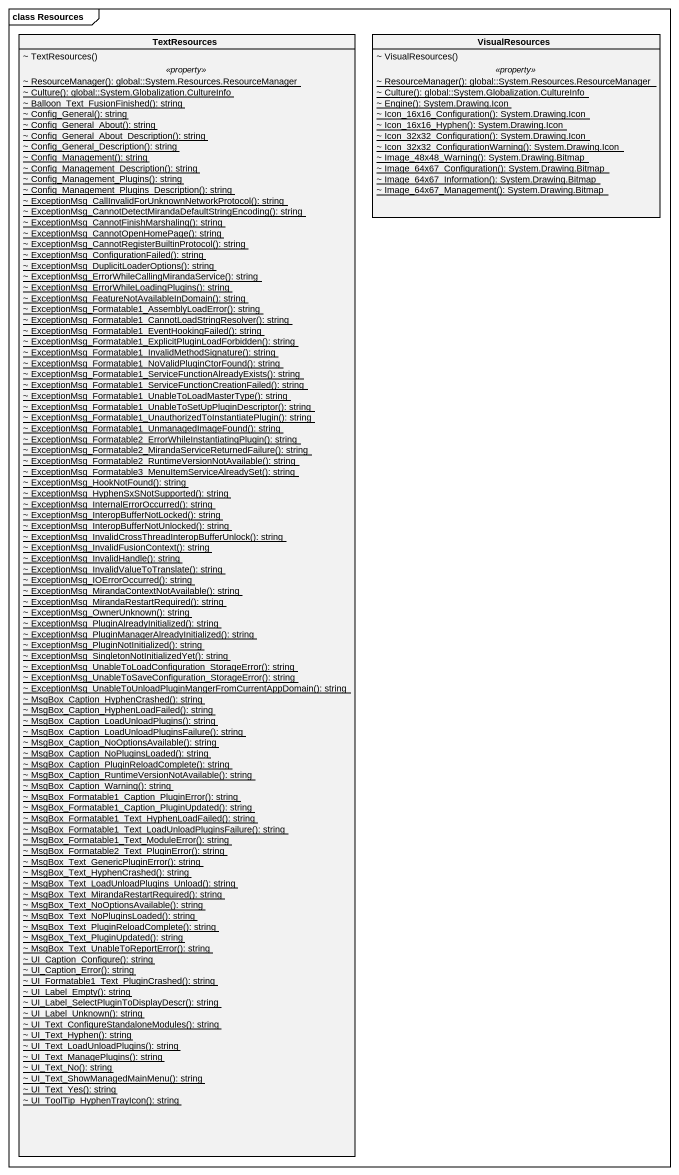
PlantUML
@startuml
mainframe class Resources
hide circle
hide empty members
skinparam classAttributeIconSize 0
class TextResources {
  ~ TextResources()
  .. <<property>> ..
  {static} ~ ResourceManager(): global::System.Resources.ResourceManager
  {static} ~ Culture(): global::System.Globalization.CultureInfo
  {static} ~ Balloon_Text_FusionFinished(): string
  {static} ~ Config_General(): string
  {static} ~ Config_General_About(): string
  {static} ~ Config_General_About_Description(): string
  {static} ~ Config_General_Description(): string
  {static} ~ Config_Management(): string
  {static} ~ Config_Management_Description(): string
  {static} ~ Config_Management_Plugins(): string
  {static} ~ Config_Management_Plugins_Description(): string
  {static} ~ ExceptionMsg_CallInvalidForUnknownNetworkProtocol(): string
  {static} ~ ExceptionMsg_CannotDetectMirandaDefaultStringEncoding(): string
  {static} ~ ExceptionMsg_CannotFinishMarshaling(): string
  {static} ~ ExceptionMsg_CannotOpenHomePage(): string
  {static} ~ ExceptionMsg_CannotRegisterBuiltinProtocol(): string
  {static} ~ ExceptionMsg_ConfigurationFailed(): string
  {static} ~ ExceptionMsg_DuplicitLoaderOptions(): string
  {static} ~ ExceptionMsg_ErrorWhileCallingMirandaService(): string
  {static} ~ ExceptionMsg_ErrorWhileLoadingPlugins(): string
  {static} ~ ExceptionMsg_FeatureNotAvailableInDomain(): string
  {static} ~ ExceptionMsg_Formatable1_AssemblyLoadError(): string
  {static} ~ ExceptionMsg_Formatable1_CannotLoadStringResolver(): string
  {static} ~ ExceptionMsg_Formatable1_EventHookingFailed(): string
  {static} ~ ExceptionMsg_Formatable1_ExplicitPluginLoadForbidden(): string
  {static} ~ ExceptionMsg_Formatable1_InvalidMethodSignature(): string
  {static} ~ ExceptionMsg_Formatable1_NoValidPluginCtorFound(): string
  {static} ~ ExceptionMsg_Formatable1_ServiceFunctionAlreadyExists(): string
  {static} ~ ExceptionMsg_Formatable1_ServiceFunctionCreationFailed(): string
  {static} ~ ExceptionMsg_Formatable1_UnableToLoadMasterType(): string
  {static} ~ ExceptionMsg_Formatable1_UnableToSetUpPluginDescriptor(): string
  {static} ~ ExceptionMsg_Formatable1_UnauthorizedToInstantiatePlugin(): string
  {static} ~ ExceptionMsg_Formatable1_UnmanagedImageFound(): string
  {static} ~ ExceptionMsg_Formatable2_ErrorWhileInstantiatingPlugin(): string
  {static} ~ ExceptionMsg_Formatable2_MirandaServiceReturnedFailure(): string
  {static} ~ ExceptionMsg_Formatable2_RuntimeVersionNotAvailable(): string
  {static} ~ ExceptionMsg_Formatable3_MenuItemServiceAlreadySet(): string
  {static} ~ ExceptionMsg_HookNotFound(): string
  {static} ~ ExceptionMsg_HyphenSxSNotSupported(): string
  {static} ~ ExceptionMsg_InternalErrorOccurred(): string
  {static} ~ ExceptionMsg_InteropBufferNotLocked(): string
  {static} ~ ExceptionMsg_InteropBufferNotUnlocked(): string
  {static} ~ ExceptionMsg_InvalidCrossThreadInteropBufferUnlock(): string
  {static} ~ ExceptionMsg_InvalidFusionContext(): string
  {static} ~ ExceptionMsg_InvalidHandle(): string
  {static} ~ ExceptionMsg_InvalidValueToTranslate(): string
  {static} ~ ExceptionMsg_IOErrorOccurred(): string
  {static} ~ ExceptionMsg_MirandaContextNotAvailable(): string
  {static} ~ ExceptionMsg_MirandaRestartRequired(): string
  {static} ~ ExceptionMsg_OwnerUnknown(): string
  {static} ~ ExceptionMsg_PluginAlreadyInitialized(): string
  {static} ~ ExceptionMsg_PluginManagerAlreadyInitialized(): string
  {static} ~ ExceptionMsg_PluginNotInitialized(): string
  {static} ~ ExceptionMsg_SingletonNotInitializedYet(): string
  {static} ~ ExceptionMsg_UnableToLoadConfiguration_StorageError(): string
  {static} ~ ExceptionMsg_UnableToSaveConfiguration_StorageError(): string
  {static} ~ ExceptionMsg_UnableToUnloadPluginMangerFromCurrentAppDomain(): string
  {static} ~ MsgBox_Caption_HyphenCrashed(): string
  {static} ~ MsgBox_Caption_HyphenLoadFailed(): string
  {static} ~ MsgBox_Caption_LoadUnloadPlugins(): string
  {static} ~ MsgBox_Caption_LoadUnloadPluginsFailure(): string
  {static} ~ MsgBox_Caption_NoOptionsAvailable(): string
  {static} ~ MsgBox_Caption_NoPluginsLoaded(): string
  {static} ~ MsgBox_Caption_PluginReloadComplete(): string
  {static} ~ MsgBox_Caption_RuntimeVersionNotAvailable(): string
  {static} ~ MsgBox_Caption_Warning(): string
  {static} ~ MsgBox_Formatable1_Caption_PluginError(): string
  {static} ~ MsgBox_Formatable1_Caption_PluginUpdated(): string
  {static} ~ MsgBox_Formatable1_Text_HyphenLoadFailed(): string
  {static} ~ MsgBox_Formatable1_Text_LoadUnloadPluginsFailure(): string
  {static} ~ MsgBox_Formatable1_Text_ModuleError(): string
  {static} ~ MsgBox_Formatable2_Text_PluginError(): string
  {static} ~ MsgBox_Text_GenericPluginError(): string
  {static} ~ MsgBox_Text_HyphenCrashed(): string
  {static} ~ MsgBox_Text_LoadUnloadPlugins_Unload(): string
  {static} ~ MsgBox_Text_MirandaRestartRequired(): string
  {static} ~ MsgBox_Text_NoOptionsAvailable(): string
  {static} ~ MsgBox_Text_NoPluginsLoaded(): string
  {static} ~ MsgBox_Text_PluginReloadComplete(): string
  {static} ~ MsgBox_Text_PluginUpdated(): string
  {static} ~ MsgBox_Text_UnableToReportError(): string
  {static} ~ UI_Caption_Configure(): string
  {static} ~ UI_Caption_Error(): string
  {static} ~ UI_Formatable1_Text_PluginCrashed(): string
  {static} ~ UI_Label_Empty(): string
  {static} ~ UI_Label_SelectPluginToDisplayDescr(): string
  {static} ~ UI_Label_Unknown(): string
  {static} ~ UI_Text_ConfigureStandaloneModules(): string
  {static} ~ UI_Text_Hyphen(): string
  {static} ~ UI_Text_LoadUnloadPlugins(): string
  {static} ~ UI_Text_ManagePlugins(): string
  {static} ~ UI_Text_No(): string
  {static} ~ UI_Text_ShowManagedMainMenu(): string
  {static} ~ UI_Text_Yes(): string
  {static} ~ UI_ToolTip_HyphenTrayIcon(): string
}
class VisualResources {
  ~ VisualResources()
  .. <<property>> ..
  {static} ~ ResourceManager(): global::System.Resources.ResourceManager
  {static} ~ Culture(): global::System.Globalization.CultureInfo
  {static} ~ Engine(): System.Drawing.Icon
  {static} ~ Icon_16x16_Configuration(): System.Drawing.Icon
  {static} ~ Icon_16x16_Hyphen(): System.Drawing.Icon
  {static} ~ Icon_32x32_Configuration(): System.Drawing.Icon
  {static} ~ Icon_32x32_ConfigurationWarning(): System.Drawing.Icon
  {static} ~ Image_48x48_Warning(): System.Drawing.Bitmap
  {static} ~ Image_64x67_Configuration(): System.Drawing.Bitmap
  {static} ~ Image_64x67_Information(): System.Drawing.Bitmap
  {static} ~ Image_64x67_Management(): System.Drawing.Bitmap
}
@enduml
